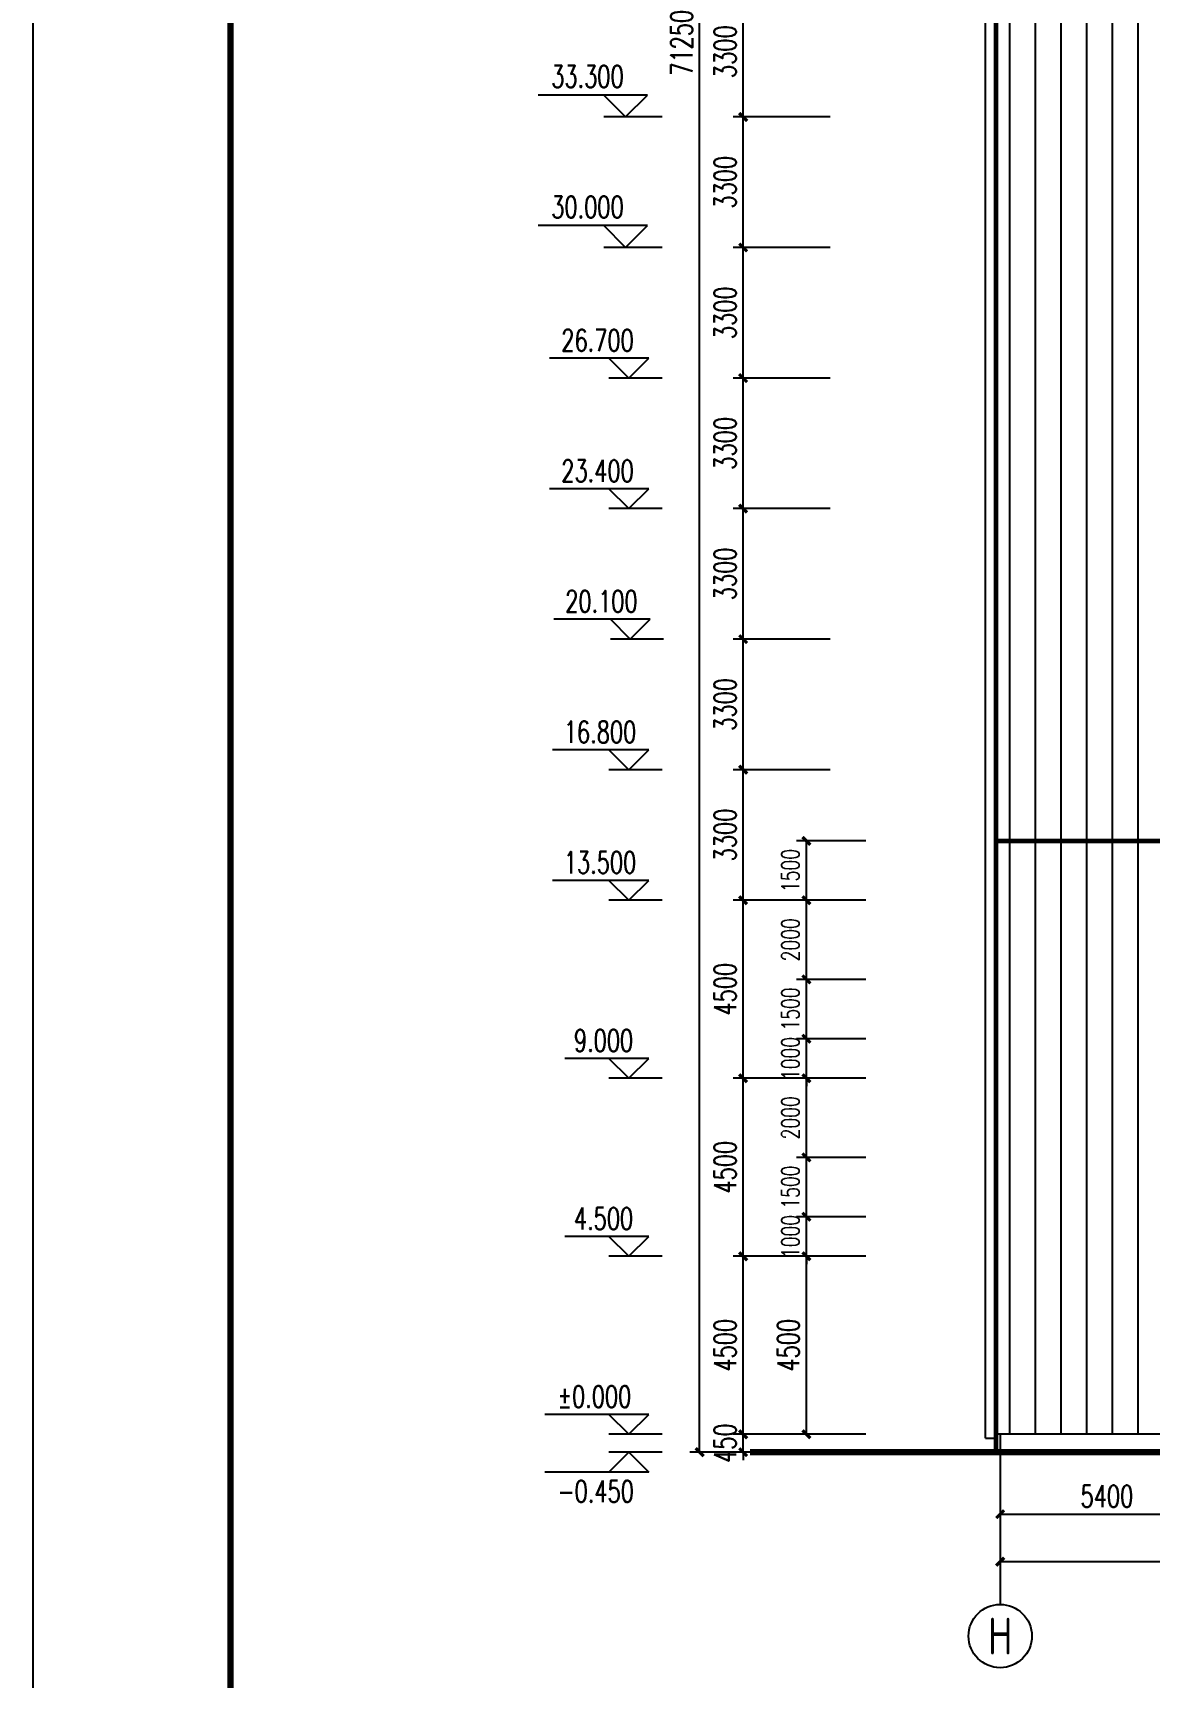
# Model space of a CAD drawing. Extents: x -1 to 1050000, y -900000 to 0.
# Drawn here: x 0 to 28251, y -145543 to -103956 of the extents above; entities that cross this region are included whole.
import ezdxf
from ezdxf.enums import TextEntityAlignment as Align

# ---------------------------------------------------------------- set-up
doc = ezdxf.new("R2010")
doc.units = 0
doc.header["$LTSCALE"] = 1000
doc.header["$MEASUREMENT"] = 0
for name, color, linetype in [('3T_GLASS', 5, 'Continuous'), ('AXIS', 3, 'Continuous'), ('AXIS_TEXT', 7, 'Continuous'), ('DIM_ELEV', 3, 'Continuous'), ('E_CURTWALL', 71, 'Continuous'), ('E_FLOOR', 4, 'Continuous'), ('E_LINE', 7, 'Continuous'), ('G-ANNO-TTLB-THIN', 151, 'Continuous'), ('PUB_DIM', 3, 'Continuous'), ('PUB_TEXT', 7, 'Continuous')]:
    doc.layers.add(name, color=color, linetype=linetype)
doc.layers.add('DOTE', color=1, linetype='Continuous', plot=False)
doc.layers.add('G-ANNO-TTLB-WIDE', color=214, linetype='Continuous', lineweight=100)
doc.layers.add('outline', color=10, linetype='Continuous', lineweight=60)
doc.styles.add('_TCH_AXIS', font='tssdeng.shx', dxfattribs={"bigfont": 'GBCBIG.shx'})
doc.styles.add('_TCH_DIM', font='SIMPLEX', dxfattribs={"bigfont": 'GBCBIG'})
doc.styles.add('_TCH_DIM_T3', font='SIMPLEX', dxfattribs={"width": 0.705882, "bigfont": 'GBCBIG'})
doc.dimstyles.new('_TCH_ARCH&&100', dxfattribs={"dimtxt": 297.5, "dimasz": 100, "dimexe": 250, "dimexo": 300, "dimgap": 126.25, "dimtad": 1, "dimdec": 0, "dimzin": 0, "dimdsep": 46, "dimtxsty": '_TCH_DIM_T3', "dimblk": 'ARCHTICK', "dimcen": 0.09, "dimclrt": 7, "dimazin": 2, "dimtfac": 1, "dimtdec": 0, "dimtix": 1, "dimtmove": 2, "dimatfit": 3, "dimfxl": 1, "dimtolj": 1, "dimtzin": 0, "dimarcsym": 0})
pattern_1 = [(90, (0, 0), (-650, 4e-14), [])]

# ---------------------------------------------------------------- blocks, each defined once
blk = doc.blocks.new('_ArchTick')
at = {"color": 0, "linetype": 'ByBlock', "const_width": 0.4}
blk.add_lwpolyline([(-0.5, -0.5), (0.5, 0.5)], dxfattribs=at)
blk = doc.blocks.new('*D689')
at = {"layer": 'AXIS', "color": 0, "lineweight": -2, "transparency": 16777216}
for p, q in [((24460, -140151), (24460, -141650)), ((29860, -140151), (29860, -141650))]:
    blk.add_line(p, q, dxfattribs=at)
at = {"layer": 'AXIS', "color": 0, "transparency": 16777216}
blk.add_line((24460, -141400), (29860, -141400), dxfattribs=at)
at = {"layer": 'Defpoints', "color": 0, "transparency": 16777216}
for p in [(24460, -139851), (29860, -139851), (29860, -141400)]:
    blk.add_point(p, dxfattribs=at)
at = {"layer": 'AXIS', "color": 0, "transparency": 16777216, "xscale": 200, "yscale": 200, "zscale": 200, "rotation": 180}
blk.add_blockref('_ArchTick', (24460, -141400), dxfattribs=at)
at = {"layer": 'AXIS', "color": 0, "transparency": 16777216, "xscale": 200, "yscale": 200, "zscale": 200}
blk.add_blockref('_ArchTick', (29860, -141400), dxfattribs=at)
at = {"layer": 'AXIS', "color": 7, "transparency": 16777216, "insert": (27160, -140945), "char_height": 550, "attachment_point": 5, "style": '_TCH_DIM_T3'}
blk.add_mtext('\\A1;5400', dxfattribs=at)
blk = doc.blocks.new('*D690')
at = {"layer": 'AXIS', "color": 0, "lineweight": -2, "transparency": 16777216}
for p, q in [((24460, -140551), (24460, -142850)), ((65760, -140551), (65760, -142850))]:
    blk.add_line(p, q, dxfattribs=at)
at = {"layer": 'AXIS', "color": 0, "transparency": 16777216}
blk.add_line((24460, -142600), (65760, -142600), dxfattribs=at)
at = {"layer": 'Defpoints', "color": 0, "transparency": 16777216}
for p in [(24460, -140251), (65760, -140251), (65760, -142600)]:
    blk.add_point(p, dxfattribs=at)
at = {"layer": 'AXIS', "color": 0, "transparency": 16777216, "xscale": 200, "yscale": 200, "zscale": 200, "rotation": 180}
blk.add_blockref('_ArchTick', (24460, -142600), dxfattribs=at)
at = {"layer": 'AXIS', "color": 0, "transparency": 16777216, "xscale": 200, "yscale": 200, "zscale": 200}
blk.add_blockref('_ArchTick', (65760, -142600), dxfattribs=at)
at = {"layer": 'AXIS', "color": 7, "transparency": 16777216, "insert": (45110, -142145), "char_height": 550, "attachment_point": 5, "style": '_TCH_DIM_T3'}
blk.add_mtext('\\A1;41300', dxfattribs=at)
blk = doc.blocks.new('*D691')
at = {"layer": 'Defpoints', "color": 0, "transparency": 16777216}
for p in [(19560, -134880.845965), (21360, -134880.845965), (21360, -139380.845965)]:
    blk.add_point(p, dxfattribs=at)
at = {"layer": 'PUB_DIM', "color": 0, "lineweight": -2, "transparency": 16777216}
for p, q in [((21060, -134880.845965), (19310, -134880.845965)), ((21060, -139380.845965), (19310, -139380.845965))]:
    blk.add_line(p, q, dxfattribs=at)
at = {"layer": 'PUB_DIM', "color": 0, "transparency": 16777216}
blk.add_line((19560, -139380.845965), (19560, -134880.845965), dxfattribs=at)
at = {"layer": 'PUB_DIM', "color": 0, "transparency": 16777216, "xscale": 200, "yscale": 200, "zscale": 200}
for p, rotation in [((19560, -134880.845965), 90), ((19560, -139380.845965), 270)]:
    blk.add_blockref('_ArchTick', p, dxfattribs=dict(at, rotation=rotation))
at = {"layer": 'PUB_DIM', "color": 7, "transparency": 16777216, "insert": (19105, -137130.845965), "char_height": 550, "attachment_point": 5, "rotation": 90, "style": '_TCH_DIM_T3'}
blk.add_mtext('\\A1;4500', dxfattribs=at)
blk = doc.blocks.new('*D692')
at = {"layer": 'Defpoints', "color": 0, "transparency": 16777216}
for p in [(19560, -133880.845965), (21360, -133880.845965), (21360, -134880.845965)]:
    blk.add_point(p, dxfattribs=at)
at = {"layer": 'PUB_DIM', "color": 0, "lineweight": -2, "transparency": 16777216}
for p, q in [((21060, -133880.845965), (19310, -133880.845965)), ((21060, -134880.845965), (19310, -134880.845965))]:
    blk.add_line(p, q, dxfattribs=at)
at = {"layer": 'PUB_DIM', "color": 0, "transparency": 16777216}
for p, q in [((19560, -133880.845965), (19560, -133680.845965)), ((19560, -134880.845965), (19560, -133880.845965)), ((19560, -134880.845965), (19560, -135080.845965))]:
    blk.add_line(p, q, dxfattribs=at)
at = {"layer": 'PUB_DIM', "color": 0, "transparency": 16777216, "xscale": 200, "yscale": 200, "zscale": 200}
for p, rotation in [((19560, -133880.845965), 270), ((19560, -134880.845965), 90)]:
    blk.add_blockref('_ArchTick', p, dxfattribs=dict(at, rotation=rotation))
at = {"layer": 'PUB_DIM', "color": 7, "transparency": 16777216, "insert": (19155, -134380.845965), "char_height": 450, "attachment_point": 5, "rotation": 90, "style": '_TCH_DIM_T3'}
blk.add_mtext('\\A1;1000', dxfattribs=at)
blk = doc.blocks.new('*D693')
at = {"layer": 'Defpoints', "color": 0, "transparency": 16777216}
for p in [(19560, -132380.845965), (21360, -132380.845965), (21360, -133880.845965)]:
    blk.add_point(p, dxfattribs=at)
at = {"layer": 'PUB_DIM', "color": 0, "lineweight": -2, "transparency": 16777216}
for p, q in [((21060, -132380.845965), (19310, -132380.845965)), ((21060, -133880.845965), (19310, -133880.845965))]:
    blk.add_line(p, q, dxfattribs=at)
at = {"layer": 'PUB_DIM', "color": 0, "transparency": 16777216}
blk.add_line((19560, -133880.845965), (19560, -132380.845965), dxfattribs=at)
at = {"layer": 'PUB_DIM', "color": 0, "transparency": 16777216, "xscale": 200, "yscale": 200, "zscale": 200}
for p, rotation in [((19560, -132380.845965), 90), ((19560, -133880.845965), 270)]:
    blk.add_blockref('_ArchTick', p, dxfattribs=dict(at, rotation=rotation))
at = {"layer": 'PUB_DIM', "color": 7, "transparency": 16777216, "insert": (19155, -133130.845965), "char_height": 450, "attachment_point": 5, "rotation": 90, "style": '_TCH_DIM_T3'}
blk.add_mtext('\\A1;1500', dxfattribs=at)
blk = doc.blocks.new('*D694')
at = {"layer": 'Defpoints', "color": 0, "transparency": 16777216}
for p in [(19560, -130380.845965), (21360, -130380.845965), (21360, -132380.845965)]:
    blk.add_point(p, dxfattribs=at)
at = {"layer": 'PUB_DIM', "color": 0, "lineweight": -2, "transparency": 16777216}
for p, q in [((21060, -130380.845965), (19310, -130380.845965)), ((21060, -132380.845965), (19310, -132380.845965))]:
    blk.add_line(p, q, dxfattribs=at)
at = {"layer": 'PUB_DIM', "color": 0, "transparency": 16777216}
blk.add_line((19560, -132380.845965), (19560, -130380.845965), dxfattribs=at)
at = {"layer": 'PUB_DIM', "color": 0, "transparency": 16777216, "xscale": 200, "yscale": 200, "zscale": 200}
for p, rotation in [((19560, -130380.845965), 90), ((19560, -132380.845965), 270)]:
    blk.add_blockref('_ArchTick', p, dxfattribs=dict(at, rotation=rotation))
at = {"layer": 'PUB_DIM', "color": 7, "transparency": 16777216, "insert": (19155, -131380.845965), "char_height": 450, "attachment_point": 5, "rotation": 90, "style": '_TCH_DIM_T3'}
blk.add_mtext('\\A1;2000', dxfattribs=at)
blk = doc.blocks.new('*D695')
at = {"layer": 'Defpoints', "color": 0, "transparency": 16777216}
for p in [(19560, -129380.845965), (21360, -129380.845965), (21360, -130380.845965)]:
    blk.add_point(p, dxfattribs=at)
at = {"layer": 'PUB_DIM', "color": 0, "transparency": 16777216}
for p, q in [((19560, -129380.845965), (19560, -129180.845965)), ((19560, -130380.845965), (19560, -129380.845965)), ((19560, -130380.845965), (19560, -130580.845965))]:
    blk.add_line(p, q, dxfattribs=at)
at = {"layer": 'PUB_DIM', "color": 0, "lineweight": -2, "transparency": 16777216}
for p, q in [((21060, -129380.845965), (19310, -129380.845965)), ((21060, -130380.845965), (19310, -130380.845965))]:
    blk.add_line(p, q, dxfattribs=at)
at = {"layer": 'PUB_DIM', "color": 0, "transparency": 16777216, "xscale": 200, "yscale": 200, "zscale": 200}
for p, rotation in [((19560, -129380.845965), 270), ((19560, -130380.845965), 90)]:
    blk.add_blockref('_ArchTick', p, dxfattribs=dict(at, rotation=rotation))
at = {"layer": 'PUB_DIM', "color": 7, "transparency": 16777216, "insert": (19155, -129880.845965), "char_height": 450, "attachment_point": 5, "rotation": 90, "style": '_TCH_DIM_T3'}
blk.add_mtext('\\A1;1000', dxfattribs=at)
blk = doc.blocks.new('*D696')
at = {"layer": 'Defpoints', "color": 0, "transparency": 16777216}
for p in [(19560, -127880.845965), (21360, -127880.845965), (21360, -129380.845965)]:
    blk.add_point(p, dxfattribs=at)
at = {"layer": 'PUB_DIM', "color": 0, "lineweight": -2, "transparency": 16777216}
for p, q in [((21060, -127880.845965), (19310, -127880.845965)), ((21060, -129380.845965), (19310, -129380.845965))]:
    blk.add_line(p, q, dxfattribs=at)
at = {"layer": 'PUB_DIM', "color": 0, "transparency": 16777216}
blk.add_line((19560, -129380.845965), (19560, -127880.845965), dxfattribs=at)
at = {"layer": 'PUB_DIM', "color": 0, "transparency": 16777216, "xscale": 200, "yscale": 200, "zscale": 200}
for p, rotation in [((19560, -127880.845965), 90), ((19560, -129380.845965), 270)]:
    blk.add_blockref('_ArchTick', p, dxfattribs=dict(at, rotation=rotation))
at = {"layer": 'PUB_DIM', "color": 7, "transparency": 16777216, "insert": (19155, -128630.845965), "char_height": 450, "attachment_point": 5, "rotation": 90, "style": '_TCH_DIM_T3'}
blk.add_mtext('\\A1;1500', dxfattribs=at)
blk = doc.blocks.new('*D697')
at = {"layer": 'Defpoints', "color": 0, "transparency": 16777216}
for p in [(19560, -125880.845965), (21360, -125880.845965), (21360, -127880.845965)]:
    blk.add_point(p, dxfattribs=at)
at = {"layer": 'PUB_DIM', "color": 0, "lineweight": -2, "transparency": 16777216}
for p, q in [((21060, -125880.845965), (19310, -125880.845965)), ((21060, -127880.845965), (19310, -127880.845965))]:
    blk.add_line(p, q, dxfattribs=at)
at = {"layer": 'PUB_DIM', "color": 0, "transparency": 16777216}
blk.add_line((19560, -127880.845965), (19560, -125880.845965), dxfattribs=at)
at = {"layer": 'PUB_DIM', "color": 0, "transparency": 16777216, "xscale": 200, "yscale": 200, "zscale": 200}
for p, rotation in [((19560, -125880.845965), 90), ((19560, -127880.845965), 270)]:
    blk.add_blockref('_ArchTick', p, dxfattribs=dict(at, rotation=rotation))
at = {"layer": 'PUB_DIM', "color": 7, "transparency": 16777216, "insert": (19155, -126880.845965), "char_height": 450, "attachment_point": 5, "rotation": 90, "style": '_TCH_DIM_T3'}
blk.add_mtext('\\A1;2000', dxfattribs=at)
blk = doc.blocks.new('*D709')
at = {"layer": 'Defpoints', "color": 0, "transparency": 16777216}
for p in [(17960, -102780.845965), (20460, -102780.845965), (20460, -106080.845965)]:
    blk.add_point(p, dxfattribs=at)
at = {"layer": 'PUB_DIM', "color": 0, "lineweight": -2, "transparency": 16777216}
for p, q in [((20160, -102780.845965), (17710, -102780.845965)), ((20160, -106080.845965), (17710, -106080.845965))]:
    blk.add_line(p, q, dxfattribs=at)
at = {"layer": 'PUB_DIM', "color": 0, "transparency": 16777216}
blk.add_line((17960, -106080.845965), (17960, -102780.845965), dxfattribs=at)
at = {"layer": 'PUB_DIM', "color": 0, "transparency": 16777216, "xscale": 200, "yscale": 200, "zscale": 200}
for p, rotation in [((17960, -102780.845965), 90), ((17960, -106080.845965), 270)]:
    blk.add_blockref('_ArchTick', p, dxfattribs=dict(at, rotation=rotation))
at = {"layer": 'PUB_DIM', "color": 7, "transparency": 16777216, "insert": (17505, -104430.845965), "char_height": 550, "attachment_point": 5, "rotation": 90, "style": '_TCH_DIM_T3'}
blk.add_mtext('\\A1;3300', dxfattribs=at)
blk = doc.blocks.new('*D710')
at = {"layer": 'Defpoints', "color": 0, "transparency": 16777216}
for p in [(17960, -106080.845965), (20460, -106080.845965), (20460, -109380.845965)]:
    blk.add_point(p, dxfattribs=at)
at = {"layer": 'PUB_DIM', "color": 0, "lineweight": -2, "transparency": 16777216}
for p, q in [((20160, -106080.845965), (17710, -106080.845965)), ((20160, -109380.845965), (17710, -109380.845965))]:
    blk.add_line(p, q, dxfattribs=at)
at = {"layer": 'PUB_DIM', "color": 0, "transparency": 16777216}
blk.add_line((17960, -109380.845965), (17960, -106080.845965), dxfattribs=at)
at = {"layer": 'PUB_DIM', "color": 0, "transparency": 16777216, "xscale": 200, "yscale": 200, "zscale": 200}
for p, rotation in [((17960, -106080.845965), 90), ((17960, -109380.845965), 270)]:
    blk.add_blockref('_ArchTick', p, dxfattribs=dict(at, rotation=rotation))
at = {"layer": 'PUB_DIM', "color": 7, "transparency": 16777216, "insert": (17505, -107730.845965), "char_height": 550, "attachment_point": 5, "rotation": 90, "style": '_TCH_DIM_T3'}
blk.add_mtext('\\A1;3300', dxfattribs=at)
blk = doc.blocks.new('*D711')
at = {"layer": 'Defpoints', "color": 0, "transparency": 16777216}
for p in [(17960, -109380.845965), (20460, -109380.845965), (20460, -112680.845965)]:
    blk.add_point(p, dxfattribs=at)
at = {"layer": 'PUB_DIM', "color": 0, "lineweight": -2, "transparency": 16777216}
for p, q in [((20160, -109380.845965), (17710, -109380.845965)), ((20160, -112680.845965), (17710, -112680.845965))]:
    blk.add_line(p, q, dxfattribs=at)
at = {"layer": 'PUB_DIM', "color": 0, "transparency": 16777216}
blk.add_line((17960, -112680.845965), (17960, -109380.845965), dxfattribs=at)
at = {"layer": 'PUB_DIM', "color": 0, "transparency": 16777216, "xscale": 200, "yscale": 200, "zscale": 200}
for p, rotation in [((17960, -109380.845965), 90), ((17960, -112680.845965), 270)]:
    blk.add_blockref('_ArchTick', p, dxfattribs=dict(at, rotation=rotation))
at = {"layer": 'PUB_DIM', "color": 7, "transparency": 16777216, "insert": (17505, -111030.845965), "char_height": 550, "attachment_point": 5, "rotation": 90, "style": '_TCH_DIM_T3'}
blk.add_mtext('\\A1;3300', dxfattribs=at)
blk = doc.blocks.new('*D712')
at = {"layer": 'Defpoints', "color": 0, "transparency": 16777216}
for p in [(17960, -112680.845965), (20460, -112680.845965), (20460, -115980.845965)]:
    blk.add_point(p, dxfattribs=at)
at = {"layer": 'PUB_DIM', "color": 0, "lineweight": -2, "transparency": 16777216}
for p, q in [((20160, -112680.845965), (17710, -112680.845965)), ((20160, -115980.845965), (17710, -115980.845965))]:
    blk.add_line(p, q, dxfattribs=at)
at = {"layer": 'PUB_DIM', "color": 0, "transparency": 16777216}
blk.add_line((17960, -115980.845965), (17960, -112680.845965), dxfattribs=at)
at = {"layer": 'PUB_DIM', "color": 0, "transparency": 16777216, "xscale": 200, "yscale": 200, "zscale": 200}
for p, rotation in [((17960, -112680.845965), 90), ((17960, -115980.845965), 270)]:
    blk.add_blockref('_ArchTick', p, dxfattribs=dict(at, rotation=rotation))
at = {"layer": 'PUB_DIM', "color": 7, "transparency": 16777216, "insert": (17505, -114330.845965), "char_height": 550, "attachment_point": 5, "rotation": 90, "style": '_TCH_DIM_T3'}
blk.add_mtext('\\A1;3300', dxfattribs=at)
blk = doc.blocks.new('*D713')
at = {"layer": 'Defpoints', "color": 0, "transparency": 16777216}
for p in [(17960, -115980.845965), (20460, -115980.845965), (20460, -119280.845965)]:
    blk.add_point(p, dxfattribs=at)
at = {"layer": 'PUB_DIM', "color": 0, "lineweight": -2, "transparency": 16777216}
for p, q in [((20160, -115980.845965), (17710, -115980.845965)), ((20160, -119280.845965), (17710, -119280.845965))]:
    blk.add_line(p, q, dxfattribs=at)
at = {"layer": 'PUB_DIM', "color": 0, "transparency": 16777216}
blk.add_line((17960, -119280.845965), (17960, -115980.845965), dxfattribs=at)
at = {"layer": 'PUB_DIM', "color": 0, "transparency": 16777216, "xscale": 200, "yscale": 200, "zscale": 200}
for p, rotation in [((17960, -115980.845965), 90), ((17960, -119280.845965), 270)]:
    blk.add_blockref('_ArchTick', p, dxfattribs=dict(at, rotation=rotation))
at = {"layer": 'PUB_DIM', "color": 7, "transparency": 16777216, "insert": (17505, -117630.845965), "char_height": 550, "attachment_point": 5, "rotation": 90, "style": '_TCH_DIM_T3'}
blk.add_mtext('\\A1;3300', dxfattribs=at)
blk = doc.blocks.new('*D714')
at = {"layer": 'Defpoints', "color": 0, "transparency": 16777216}
for p in [(17960, -119280.845965), (20460, -119280.845965), (20460, -122580.845965)]:
    blk.add_point(p, dxfattribs=at)
at = {"layer": 'PUB_DIM', "color": 0, "lineweight": -2, "transparency": 16777216}
for p, q in [((20160, -119280.845965), (17710, -119280.845965)), ((20160, -122580.845965), (17710, -122580.845965))]:
    blk.add_line(p, q, dxfattribs=at)
at = {"layer": 'PUB_DIM', "color": 0, "transparency": 16777216}
blk.add_line((17960, -122580.845965), (17960, -119280.845965), dxfattribs=at)
at = {"layer": 'PUB_DIM', "color": 0, "transparency": 16777216, "xscale": 200, "yscale": 200, "zscale": 200}
for p, rotation in [((17960, -119280.845965), 90), ((17960, -122580.845965), 270)]:
    blk.add_blockref('_ArchTick', p, dxfattribs=dict(at, rotation=rotation))
at = {"layer": 'PUB_DIM', "color": 7, "transparency": 16777216, "insert": (17505, -120930.845965), "char_height": 550, "attachment_point": 5, "rotation": 90, "style": '_TCH_DIM_T3'}
blk.add_mtext('\\A1;3300', dxfattribs=at)
blk = doc.blocks.new('*D715')
at = {"layer": 'Defpoints', "color": 0, "transparency": 16777216}
for p in [(17960, -122580.845965), (20460, -122580.845965), (20460, -125880.845965)]:
    blk.add_point(p, dxfattribs=at)
at = {"layer": 'PUB_DIM', "color": 0, "lineweight": -2, "transparency": 16777216}
for p, q in [((20160, -122580.845965), (17710, -122580.845965)), ((20160, -125880.845965), (17710, -125880.845965))]:
    blk.add_line(p, q, dxfattribs=at)
at = {"layer": 'PUB_DIM', "color": 0, "transparency": 16777216}
blk.add_line((17960, -125880.845965), (17960, -122580.845965), dxfattribs=at)
at = {"layer": 'PUB_DIM', "color": 0, "transparency": 16777216, "xscale": 200, "yscale": 200, "zscale": 200}
for p, rotation in [((17960, -122580.845965), 90), ((17960, -125880.845965), 270)]:
    blk.add_blockref('_ArchTick', p, dxfattribs=dict(at, rotation=rotation))
at = {"layer": 'PUB_DIM', "color": 7, "transparency": 16777216, "insert": (17505, -124230.845965), "char_height": 550, "attachment_point": 5, "rotation": 90, "style": '_TCH_DIM_T3'}
blk.add_mtext('\\A1;3300', dxfattribs=at)
blk = doc.blocks.new('*D716')
at = {"layer": 'Defpoints', "color": 0, "transparency": 16777216}
for p in [(17960, -125880.845965), (20460, -125880.845965), (20460, -130380.845965)]:
    blk.add_point(p, dxfattribs=at)
at = {"layer": 'PUB_DIM', "color": 0, "lineweight": -2, "transparency": 16777216}
for p, q in [((20160, -125880.845965), (17710, -125880.845965)), ((20160, -130380.845965), (17710, -130380.845965))]:
    blk.add_line(p, q, dxfattribs=at)
at = {"layer": 'PUB_DIM', "color": 0, "transparency": 16777216}
blk.add_line((17960, -130380.845965), (17960, -125880.845965), dxfattribs=at)
at = {"layer": 'PUB_DIM', "color": 0, "transparency": 16777216, "xscale": 200, "yscale": 200, "zscale": 200}
for p, rotation in [((17960, -125880.845965), 90), ((17960, -130380.845965), 270)]:
    blk.add_blockref('_ArchTick', p, dxfattribs=dict(at, rotation=rotation))
at = {"layer": 'PUB_DIM', "color": 7, "transparency": 16777216, "insert": (17505, -128130.845965), "char_height": 550, "attachment_point": 5, "rotation": 90, "style": '_TCH_DIM_T3'}
blk.add_mtext('\\A1;4500', dxfattribs=at)
blk = doc.blocks.new('*D717')
at = {"layer": 'Defpoints', "color": 0, "transparency": 16777216}
for p in [(17960, -130380.845965), (20460, -130380.845965), (20460, -134880.845965)]:
    blk.add_point(p, dxfattribs=at)
at = {"layer": 'PUB_DIM', "color": 0, "lineweight": -2, "transparency": 16777216}
for p, q in [((20160, -130380.845965), (17710, -130380.845965)), ((20160, -134880.845965), (17710, -134880.845965))]:
    blk.add_line(p, q, dxfattribs=at)
at = {"layer": 'PUB_DIM', "color": 0, "transparency": 16777216}
blk.add_line((17960, -134880.845965), (17960, -130380.845965), dxfattribs=at)
at = {"layer": 'PUB_DIM', "color": 0, "transparency": 16777216, "xscale": 200, "yscale": 200, "zscale": 200}
for p, rotation in [((17960, -130380.845965), 90), ((17960, -134880.845965), 270)]:
    blk.add_blockref('_ArchTick', p, dxfattribs=dict(at, rotation=rotation))
at = {"layer": 'PUB_DIM', "color": 7, "transparency": 16777216, "insert": (17505, -132630.845965), "char_height": 550, "attachment_point": 5, "rotation": 90, "style": '_TCH_DIM_T3'}
blk.add_mtext('\\A1;4500', dxfattribs=at)
blk = doc.blocks.new('*D718')
at = {"layer": 'Defpoints', "color": 0, "transparency": 16777216}
for p in [(17960, -134880.845965), (20460, -134880.845965), (20460, -139380.845965)]:
    blk.add_point(p, dxfattribs=at)
at = {"layer": 'PUB_DIM', "color": 0, "lineweight": -2, "transparency": 16777216}
for p, q in [((20160, -134880.845965), (17710, -134880.845965)), ((20160, -139380.845965), (17710, -139380.845965))]:
    blk.add_line(p, q, dxfattribs=at)
at = {"layer": 'PUB_DIM', "color": 0, "transparency": 16777216}
blk.add_line((17960, -139380.845965), (17960, -134880.845965), dxfattribs=at)
at = {"layer": 'PUB_DIM', "color": 0, "transparency": 16777216, "xscale": 200, "yscale": 200, "zscale": 200}
for p, rotation in [((17960, -134880.845965), 90), ((17960, -139380.845965), 270)]:
    blk.add_blockref('_ArchTick', p, dxfattribs=dict(at, rotation=rotation))
at = {"layer": 'PUB_DIM', "color": 7, "transparency": 16777216, "insert": (17505, -137130.845965), "char_height": 550, "attachment_point": 5, "rotation": 90, "style": '_TCH_DIM_T3'}
blk.add_mtext('\\A1;4500', dxfattribs=at)
blk = doc.blocks.new('*D719')
at = {"layer": 'Defpoints', "color": 0, "transparency": 16777216}
for p in [(17960, -139380.845965), (20460, -139380.845965), (20460, -139830.845965)]:
    blk.add_point(p, dxfattribs=at)
at = {"layer": 'PUB_DIM', "color": 0, "transparency": 16777216}
for p, q in [((17960, -139380.845965), (17960, -139180.845965)), ((17960, -139830.845965), (17960, -139380.845965)), ((17960, -139830.845965), (17960, -140030.845965))]:
    blk.add_line(p, q, dxfattribs=at)
at = {"layer": 'PUB_DIM', "color": 0, "lineweight": -2, "transparency": 16777216}
for p, q in [((20160, -139380.845965), (17710, -139380.845965)), ((20160, -139830.845965), (17710, -139830.845965))]:
    blk.add_line(p, q, dxfattribs=at)
at = {"layer": 'PUB_DIM', "color": 0, "transparency": 16777216, "xscale": 200, "yscale": 200, "zscale": 200}
for p, rotation in [((17960, -139380.845965), 270), ((17960, -139830.845965), 90)]:
    blk.add_blockref('_ArchTick', p, dxfattribs=dict(at, rotation=rotation))
at = {"layer": 'PUB_DIM', "color": 7, "transparency": 16777216, "insert": (17505, -139605.845965), "char_height": 550, "attachment_point": 5, "rotation": 90, "style": '_TCH_DIM_T3'}
blk.add_mtext('\\A1;450', dxfattribs=at)
blk = doc.blocks.new('*D720')
at = {"layer": 'Defpoints', "color": 0, "transparency": 16777216}
for p in [(16860, -68580.845965), (20060, -68580.845965), (20060, -139830.845965)]:
    blk.add_point(p, dxfattribs=at)
at = {"layer": 'PUB_DIM', "color": 0, "lineweight": -2, "transparency": 16777216}
for p, q in [((19760, -68580.845965), (16610, -68580.845965)), ((19760, -139830.845965), (16610, -139830.845965))]:
    blk.add_line(p, q, dxfattribs=at)
at = {"layer": 'PUB_DIM', "color": 0, "transparency": 16777216}
blk.add_line((16860, -139830.845965), (16860, -68580.845965), dxfattribs=at)
at = {"layer": 'PUB_DIM', "color": 0, "transparency": 16777216, "xscale": 200, "yscale": 200, "zscale": 200}
for p, rotation in [((16860, -68580.845965), 90), ((16860, -139830.845965), 270)]:
    blk.add_blockref('_ArchTick', p, dxfattribs=dict(at, rotation=rotation))
at = {"layer": 'PUB_DIM', "color": 7, "transparency": 16777216, "insert": (16405, -104205.845965), "char_height": 550, "attachment_point": 5, "rotation": 90, "style": '_TCH_DIM_T3'}
blk.add_mtext('\\A1;71250', dxfattribs=at)
blk = doc.blocks.new('*D721')
at = {"layer": 'Defpoints', "color": 0, "transparency": 16777216}
for p in [(19560, -124380.845965), (21360, -124380.845965), (21360, -125880.845965)]:
    blk.add_point(p, dxfattribs=at)
at = {"layer": 'PUB_DIM', "color": 0, "lineweight": -2, "transparency": 16777216}
for p, q in [((21060, -124380.845965), (19310, -124380.845965)), ((21060, -125880.845965), (19310, -125880.845965))]:
    blk.add_line(p, q, dxfattribs=at)
at = {"layer": 'PUB_DIM', "color": 0, "transparency": 16777216}
blk.add_line((19560, -125880.845965), (19560, -124380.845965), dxfattribs=at)
at = {"layer": 'PUB_DIM', "color": 0, "transparency": 16777216, "xscale": 200, "yscale": 200, "zscale": 200}
for p, rotation in [((19560, -124380.845965), 90), ((19560, -125880.845965), 270)]:
    blk.add_blockref('_ArchTick', p, dxfattribs=dict(at, rotation=rotation))
at = {"layer": 'PUB_DIM', "color": 7, "transparency": 16777216, "insert": (19155, -125130.845965), "char_height": 450, "attachment_point": 5, "rotation": 90, "style": '_TCH_DIM_T3'}
blk.add_mtext('\\A1;1500', dxfattribs=at)

msp = doc.modelspace()

# ---------------------------------------------------------------- hatches: boundary and pattern name
at = {"layer": '3T_GLASS'}
h = msp.add_hatch(dxfattribs=at)
h.set_pattern_fill('_USER', color=5, scale=650, angle=90, pattern_type=0)
h.set_pattern_definition(pattern_1)
h.paths.add_polyline_path([(24360, -124380.85), (29860, -124380.85), (29860, -73080.85), (48760, -73080.85), (48760, -124380.85), (54260, -124380.85), (54260, -71580.85), (43610, -71580.85), (24360, -71580.85)])
h = msp.add_hatch(dxfattribs=at)
h.set_pattern_fill('_USER', color=5, scale=650, angle=90, pattern_type=0)
h.set_pattern_definition(pattern_1)
h.paths.add_polyline_path([(24360, -139380.85), (43310, -139380.85), (43310, -125880.85), (58660, -125880.85), (58660, -139380.85), (65860, -139380.85), (65860, -134880.85), (65860, -125674.26), (65860, -124380.85), (24360, -124380.85), (24360, -125674.26)])
h.paths.add_polyline_path([(31335, -129380.85), (31335, -127880.85), (33735, -127880.85), (33735, -129380.85)], flags=16)
h.paths.add_polyline_path([(31382.93, -129347.42), (31382.93, -127914.27), (33687.07, -127914.27), (33687.07, -129347.42)], flags=0)
h.paths.add_polyline_path([(31383.19, -128880.48), (31383.19, -128863.77), (32511.03, -128863.77), (32511.03, -128384.93), (31383.19, -128384.93), (31383.19, -128368.22), (32511.03, -128368.22), (32511.03, -127914.45), (32558.97, -127914.45), (32558.97, -128368.22), (33686.81, -128368.22), (33686.81, -128384.93), (32558.97, -128384.93), (32558.97, -128863.77), (33686.81, -128863.77), (33686.81, -128880.48), (32558.97, -128880.48), (32558.97, -129347.06), (32511.03, -129347.06), (32511.03, -128880.48)], flags=0)
h.paths.add_polyline_path([(31335, -132380.85), (33735, -132380.85), (33735, -133880.85), (31335, -133880.85)], flags=16)
h.paths.add_polyline_path([(31382.93, -132414.27), (33687.07, -132414.27), (33687.07, -133847.42), (31382.93, -133847.42)], flags=0)
h.paths.add_polyline_path([(31383.19, -132868.22), (32511.03, -132868.22), (32511.03, -132414.45), (32558.97, -132414.45), (32558.97, -132868.22), (33686.81, -132868.22), (33686.81, -132884.93), (32558.97, -132884.93), (32558.97, -133363.77), (33686.81, -133363.77), (33686.81, -133380.48), (32558.97, -133380.48), (32558.97, -133847.06), (32511.03, -133847.06), (32511.03, -133380.48), (31383.19, -133380.48), (31383.19, -133363.77), (32511.03, -133363.77), (32511.03, -132884.93), (31383.19, -132884.93)], flags=0)
h.paths.add_polyline_path([(38285, -129380.85), (38285, -127880.85), (40685, -127880.85), (40685, -129380.85)], flags=16)
h.paths.add_polyline_path([(38332.93, -129347.42), (38332.93, -127914.27), (40637.07, -127914.27), (40637.07, -129347.42)], flags=0)
h.paths.add_polyline_path([(38333.19, -128880.48), (38333.19, -128863.77), (39461.03, -128863.77), (39461.03, -128384.93), (38333.19, -128384.93), (38333.19, -128368.22), (39461.03, -128368.22), (39461.03, -127914.45), (39508.97, -127914.45), (39508.97, -128368.22), (40636.81, -128368.22), (40636.81, -128384.93), (39508.97, -128384.93), (39508.97, -128863.77), (40636.81, -128863.77), (40636.81, -128880.48), (39508.97, -128880.48), (39508.97, -129347.06), (39461.03, -129347.06), (39461.03, -128880.48)], flags=0)
h.paths.add_polyline_path([(38285, -132380.85), (40685, -132380.85), (40685, -133880.85), (38285, -133880.85)], flags=16)
h.paths.add_polyline_path([(38332.93, -132414.27), (40637.07, -132414.27), (40637.07, -133847.42), (38332.93, -133847.42)], flags=0)
h.paths.add_polyline_path([(38333.19, -132868.22), (39461.03, -132868.22), (39461.03, -132414.45), (39508.97, -132414.45), (39508.97, -132868.22), (40636.81, -132868.22), (40636.81, -132884.93), (39508.97, -132884.93), (39508.97, -133363.77), (40636.81, -133363.77), (40636.81, -133380.48), (39508.97, -133380.48), (39508.97, -133847.06), (39461.03, -133847.06), (39461.03, -133380.48), (38333.19, -133380.48), (38333.19, -133363.77), (39461.03, -133363.77), (39461.03, -132884.93), (38333.19, -132884.93)], flags=0)

# ---------------------------------------------------------------- linework, layer by layer
for p, q in [((0, 0), (0, -900000)), ((24090, -139475.85), (24360, -139475.85))]:
    msp.add_line(p, q)
at = {"layer": 'AXIS'}
msp.add_line((24460, -141680.85), (24460, -143680.85), dxfattribs=at)
msp.add_circle((24460, -144480.85), 800, dxfattribs=at)
at = {"layer": 'DIM_ELEV'}
for p, q in [((15540.87, -105527.15), (12779.8, -105527.15)), ((14987.18, -106080.85), (14433.49, -105527.15)), ((14987.18, -106080.85), (15540.87, -105527.15)), ((15910, -106080.85), (14433.49, -106080.85)), ((15540.87, -108827.15), (12779.8, -108827.15)), ((14987.18, -109380.85), (14433.49, -108827.15)), ((14987.18, -109380.85), (15540.87, -108827.15)), ((15910, -109380.85), (14433.49, -109380.85)), ((15574.43, -112177.49), (13064.36, -112177.49)), ((15071.07, -112680.85), (14567.72, -112177.49)), ((15071.07, -112680.85), (15574.43, -112177.49)), ((15910, -112680.85), (14567.72, -112680.85)), ((15574.43, -115477.49), (13064.36, -115477.49)), ((15071.07, -115980.85), (14567.72, -115477.49)), ((15071.07, -115980.85), (15574.43, -115477.49)), ((15910, -115980.85), (14567.72, -115980.85)), ((15609.14, -118777.49), (13176.25, -118777.49)), ((15105.78, -119280.85), (14602.43, -118777.49)), ((15105.78, -119280.85), (15609.14, -118777.49)), ((15944.71, -119280.85), (14602.43, -119280.85)), ((15574.43, -122077.49), (13141.54, -122077.49)), ((15071.07, -122580.85), (14567.72, -122077.49)), ((15071.07, -122580.85), (15574.43, -122077.49)), ((15910, -122580.85), (14567.72, -122580.85)), ((15574.43, -125377.49), (13141.54, -125377.49)), ((15071.07, -125880.85), (14567.72, -125377.49)), ((15071.07, -125880.85), (15574.43, -125377.49)), ((15910, -125880.85), (14567.72, -125880.85)), ((15574.43, -129877.49), (13450.27, -129877.49)), ((15071.07, -130380.85), (14567.72, -129877.49)), ((15071.07, -130380.85), (15574.43, -129877.49)), ((15910, -130380.85), (14567.72, -130380.85)), ((15574.43, -134377.49), (13450.27, -134377.49)), ((15071.07, -134880.85), (14567.72, -134377.49)), ((15071.07, -134880.85), (15574.43, -134377.49)), ((15910, -134880.85), (14567.72, -134880.85)), ((15574.43, -138877.49), (12948.59, -138877.49)), ((15071.07, -139380.85), (14567.72, -138877.49)), ((15071.07, -139380.85), (15574.43, -138877.49)), ((15910, -139380.85), (14567.72, -139380.85)), ((15071.07, -139830.85), (14567.72, -140334.2)), ((15910, -139830.85), (14567.72, -139830.85)), ((15071.07, -139830.85), (15574.43, -140334.2)), ((15574.43, -140334.2), (12948.59, -140334.2))]:
    msp.add_line(p, q, dxfattribs=at)
at = {"layer": 'DOTE'}
msp.add_line((24460, -139380.85), (24460, -140880.85), dxfattribs=at)
at = {"layer": 'E_CURTWALL'}
msp.add_line((24090, -139475.85), (24090, -73005.85), dxfattribs=at)
at = {"layer": 'E_FLOOR'}
msp.add_line((65860, -139380.85), (24360, -139380.85), dxfattribs=at)
at = {"layer": 'E_LINE'}
for p, q in [((24360, -125674.26), (24360, -74880.85)), ((65860, -124380.85), (24360, -124380.85)), ((24360, -139830.85), (24360, -125674.26))]:
    msp.add_line(p, q, dxfattribs=at)
at = {"layer": 'E_LINE', "lineweight": 90}
msp.add_line((18135, -139830.85), (72085, -139830.85), dxfattribs=at)
at = {"layer": 'E_LINE', "const_width": 40}
msp.add_lwpolyline([(18135, -139850.85), (72085, -139850.85)], dxfattribs=at)
at = {"layer": 'G-ANNO-TTLB-THIN'}
msp.add_lwpolyline([(0, -180000), (168200, -180000), (168200, -61200), (0, -61200)], close=True, dxfattribs=at)
at = {"layer": 'G-ANNO-TTLB-WIDE'}
msp.add_lwpolyline([(166200, -63200), (5000, -63200), (5000, -178000), (166200, -178000)], close=True, dxfattribs=at)
at = {"layer": 'outline'}
msp.add_lwpolyline([(24360, -139830.85), (24360, -71580.85), (32810, -71580.85), (32810, -69780.85), (35110, -69780.85), (35110, -66780.85), (43410, -66780.85), (43410, -69780.85), (43610, -69780.85), (43610, -71580.85), (54260, -71580.85), (54260, -124380.85), (65860, -124380.85), (65860, -139830.85)], close=True, dxfattribs=at)
msp.add_lwpolyline([(24360, -124380.85), (54260, -124380.85)], dxfattribs=at)

# ---------------------------------------------------------------- texts
at = {"layer": 'AXIS_TEXT', "style": '_TCH_AXIS', "width": 1.238095}
msp.add_text('H', height=931.9, dxfattribs=at).set_placement((24149.37, -144946.79), (24770.63, -144946.79), align=Align.FIT)
at = {"layer": 'PUB_TEXT', "style": '_TCH_DIM', "width": 0.705882}
for s, p in [('33.300', (13108.32, -105333.36)), ('30.000', (13108.32, -108633.36)), ('26.700', (13363.02, -112001.32)), ('23.400', (13363.02, -115301.32)), ('20.100', (13461.49, -118601.32)), ('16.800', (13426.78, -121901.32)), ('13.500', (13426.78, -125201.32)), ('9.000', (13681.81, -129701.32)), ('4.500', (13681.81, -134201.32)), ('%%P0.000', (13267.38, -138701.32)), ('-0.450', (13267.38, -141097.62))]:
    msp.add_text(s, height=550, dxfattribs=at).set_placement(p)

# ---------------------------------------------------------------- dimensions: what is measured, and where the dimension line sits
at = {"layer": 'AXIS'}
for p1, p2, distance, picture, middle in [((24460, -139850.85), (29860, -139850.85), -1548.78, '*D689', (27160, -140944.62)), ((24460, -140250.85), (65760, -140250.85), -2348.78, '*D690', (45110, -142144.62))]:
    dim = msp.add_aligned_dim(p1=p1, p2=p2, distance=distance, dimstyle='_TCH_ARCH&&100', override={"dimtxt": 550, "dimasz": 200, "dimgap": 180, "dimlwd": 65535}, dxfattribs=at)
    dim.commit()
    dim.dimension.update_dxf_attribs({"geometry": picture, "text_midpoint": middle})
at = {"layer": 'PUB_DIM'}
for p1, p2, distance, override, picture, middle in [((20060, -139830.85), (20060, -68580.85), 3200, {"dimtxt": 550, "dimasz": 200, "dimgap": 180, "dimlwd": 65535}, '*D720', (16405, -104205.85)), ((20460, -106080.85), (20460, -102780.85), 2500, {"dimtxt": 550, "dimasz": 200, "dimgap": 180, "dimlwd": 65535}, '*D709', (17505, -104430.85)), ((20460, -109380.85), (20460, -106080.85), 2500, {"dimtxt": 550, "dimasz": 200, "dimgap": 180, "dimlwd": 65535}, '*D710', (17505, -107730.85)), ((20460, -112680.85), (20460, -109380.85), 2500, {"dimtxt": 550, "dimasz": 200, "dimgap": 180, "dimlwd": 65535}, '*D711', (17505, -111030.85)), ((20460, -115980.85), (20460, -112680.85), 2500, {"dimtxt": 550, "dimasz": 200, "dimgap": 180, "dimlwd": 65535}, '*D712', (17505, -114330.85)), ((20460, -119280.85), (20460, -115980.85), 2500, {"dimtxt": 550, "dimasz": 200, "dimgap": 180, "dimlwd": 65535}, '*D713', (17505, -117630.85)), ((20460, -122580.85), (20460, -119280.85), 2500, {"dimtxt": 550, "dimasz": 200, "dimgap": 180, "dimlwd": 65535}, '*D714', (17505, -120930.85)), ((20460, -125880.85), (20460, -122580.85), 2500, {"dimtxt": 550, "dimasz": 200, "dimgap": 180, "dimlwd": 65535}, '*D715', (17505, -124230.85)), ((20460, -130380.85), (20460, -125880.85), 2500, {"dimtxt": 550, "dimasz": 200, "dimgap": 180, "dimlwd": 65535}, '*D716', (17505, -128130.85)), ((21360, -127880.85), (21360, -125880.85), 1800, {"dimtxt": 450, "dimasz": 200, "dimgap": 180, "dimlwd": 65535}, '*D697', (19155, -126880.85)), ((21360, -129380.85), (21360, -127880.85), 1800, {"dimtxt": 450, "dimasz": 200, "dimgap": 180, "dimlwd": 65535}, '*D696', (19155, -128630.85)), ((21360, -130380.85), (21360, -129380.85), 1800, {"dimtxt": 450, "dimasz": 200, "dimgap": 180, "dimlwd": 65535}, '*D695', (19155, -129880.85)), ((20460, -134880.85), (20460, -130380.85), 2500, {"dimtxt": 550, "dimasz": 200, "dimgap": 180, "dimlwd": 65535}, '*D717', (17505, -132630.85)), ((21360, -132380.85), (21360, -130380.85), 1800, {"dimtxt": 450, "dimasz": 200, "dimgap": 180, "dimlwd": 65535}, '*D694', (19155, -131380.85)), ((21360, -133880.85), (21360, -132380.85), 1800, {"dimtxt": 450, "dimasz": 200, "dimgap": 180, "dimlwd": 65535}, '*D693', (19155, -133130.85)), ((21360, -134880.85), (21360, -133880.85), 1800, {"dimtxt": 450, "dimasz": 200, "dimgap": 180, "dimlwd": 65535}, '*D692', (19155, -134380.85)), ((20460, -139380.85), (20460, -134880.85), 2500, {"dimtxt": 550, "dimasz": 200, "dimgap": 180, "dimlwd": 65535}, '*D718', (17505, -137130.85)), ((21360, -139380.85), (21360, -134880.85), 1800, {"dimtxt": 550, "dimasz": 200, "dimgap": 180, "dimlwd": 65535}, '*D691', (19105, -137130.85)), ((20460, -139830.85), (20460, -139380.85), 2500, {"dimtxt": 550, "dimasz": 200, "dimgap": 180, "dimlwd": 65535}, '*D719', (17505, -139605.85))]:
    dim = msp.add_aligned_dim(p1=p1, p2=p2, distance=distance, dimstyle='_TCH_ARCH&&100', override=override, dxfattribs=at)
    dim.commit()
    dim.dimension.update_dxf_attribs({"geometry": picture, "text_midpoint": middle})
dim = msp.add_linear_dim(base=(19560, -124380.85), p1=(21360, -125880.85), p2=(21360, -124380.85), angle=90, dimstyle='_TCH_ARCH&&100', override={"dimtxt": 450, "dimasz": 200, "dimgap": 180, "dimlwd": 65535}, dxfattribs=at)
dim.commit()
dim.dimension.update_dxf_attribs({"geometry": '*D721', "text_midpoint": (19155, -125130.85)})

doc.saveas('drawing.dxf')
